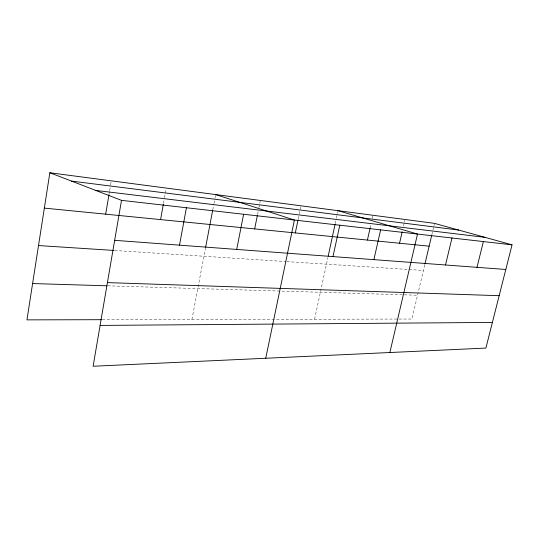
<?xml version="1.0" encoding="UTF-8"?>
<svg xmlns="http://www.w3.org/2000/svg" width="539" height="539" viewBox="0 0 539 539"><rect width="100%" height="100%" fill="white"/><g stroke="black" fill="none" stroke-linecap="round" stroke-linejoin="round"><path stroke-width="0.4" stroke-dasharray="2.69 2.02" d="M109.107 193.845L109.518 191.412M109.653 190.597L110.475 185.719M110.616 184.904L111.162 181.656M163.479 203.432L164.355 198.581M164.496 197.773L165.951 189.688M191.904 319.506L205.48 248.108M212.743 209.934L213.815 204.274M213.97 203.466L214.893 198.615M215.048 197.806L215.512 195.381M257.595 214.273L258.242 211.025M258.888 207.771L260.189 201.269M298.222 218.955L299.078 214.839M299.246 214.017L300.789 206.619M314.574 319.236L327.867 257.696M335.218 223.638L336.269 218.773M336.444 217.965L337.838 211.483M370.098 228.064L371.169 223.267M372.24 218.47L372.779 216.072M403.502 226.043L404.257 222.762M404.445 221.947L404.823 220.31M424.739 264.79L411.924 319.021L102.208 319.701M431.827 234.768L434.333 224.184M107.787 285.832L403.495 294.799M404.324 294.826L417.543 295.224M114.686 250.487L285.987 261.563M286.815 261.617L423.398 270.457"/><path stroke-width="0.81" d="M49.844 172.756L121.504 200.346L93.106 366.244L485.895 348.079L512.05 244.834L434.522 223.375L49.844 172.756L26.95 319.87L101.366 319.701M105.684 214.165L108.972 194.66M160.575 219.595L163.337 204.241M179.507 245.157L186.42 207.737M205.635 247.293L212.588 210.742M236.702 249.422L243.621 214.252M254.671 228.907L257.433 215.088M265.74 358.26L294.409 220.04L215.661 194.572M295.311 232.929L298.047 219.777M328.217 256.072L335.042 224.446M332.987 256.591L339.799 225.208M367.423 240.064L370.098 228.064M373.898 259.643L380.615 229.857M399.547 243.244L402.182 231.777M389.872 352.519L417.509 234.061L338.014 210.675M424.927 263.982L431.638 235.583M445.497 264.979L451.992 237.989M477.002 267.324L483.375 241.566M100.092 325.421L492.39 322.423M32.603 283.554L106.958 285.805M107.423 282.611L499.161 295.695M38.518 245.555L113.85 250.433M114.659 240.327L505.811 269.473M44.346 208.101L429.138 246.168M121.504 200.346L512.05 244.834M95.753 190.429L485.033 237.355M71.478 181.084L458.709 230.065"/></g></svg>
